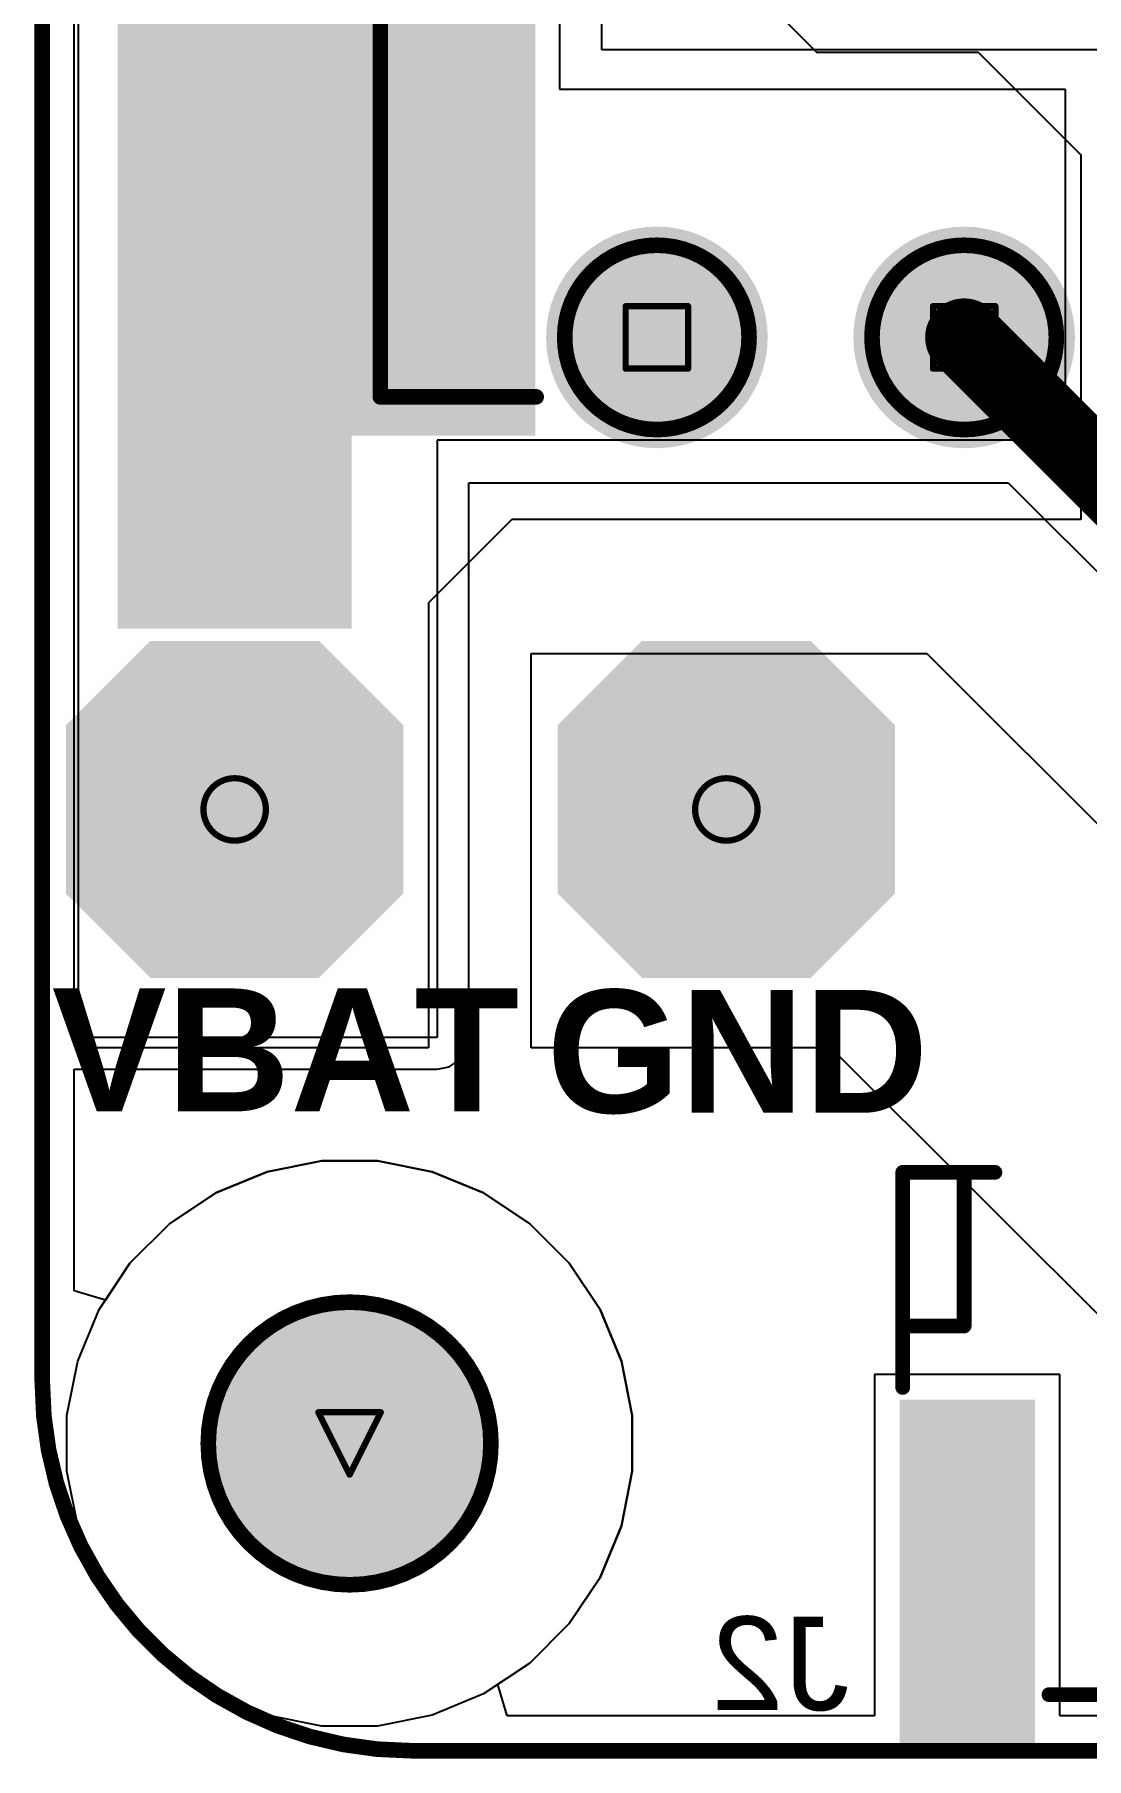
# Model space of a CAD drawing. Header units: inches. Extents: x -3 to 177, y -3 to 56.
# Drawn here: x -2.56 to 6, y -2.56 to 11.46 of the extents above; entities that cross this region are included whole.
import ezdxf

# ---------------------------------------------------------------- set-up
doc = ezdxf.new("R2010")
doc.units = ezdxf.units.IN
for name, color, linetype in [('Board Outline', 216, 'Continuous'), ('Bottom Layer', 5, 'Continuous'), ('Bottom Overlay', 54, 'Continuous'), ('Bottom Paste', 16, 'Continuous'), ('Bottom Solder', 6, 'Continuous'), ('Drill Drawing', 1, 'Continuous'), ('Multi-Layer', 9, 'Continuous'), ('Pad Holes', 156, 'Continuous'), ('Top Layer', 1, 'Continuous'), ('Top Overlay', 2, 'Continuous'), ('Top Solder', 216, 'Continuous')]:
    doc.layers.add(name, color=color, linetype=linetype)
doc.styles.add('Arial', font='', dxfattribs={"height": 0.2})
doc.styles.add('Arial_Bold', font='', dxfattribs={"height": 0.2})
doc.styles.get('Arial').set_extended_font_data('Arial')
doc.styles.get('Arial_Bold').set_extended_font_data('Arial', bold=True)

# ---------------------------------------------------------------- blocks, each defined once
blk = doc.blocks.new('W_______2_54_1_0_4')
at = {"layer": 'Bottom Layer'}
blk.add_hatch(color=5, dxfattribs=at).paths.add_polyline_path([(4.63499962, 0.770001), (3.36499962, 0.770001), (2.72999962, 0.135001), (2.72999962, -1.134999), (3.36499962, -1.769999), (4.63499962, -1.769999), (5.26999962, -1.134999), (5.26999962, 0.135001)])
at = {"layer": 'Bottom Solder'}
blk.add_hatch(color=6, dxfattribs=at).paths.add_polyline_path([(4.68579962, 0.871601), (3.31419962, 0.871601), (2.62839962, 0.185801), (2.62839962, -1.185799), (3.31419962, -1.871599), (4.68579962, -1.871599), (5.37159962, -1.185799), (5.37159962, 0.185801)])
at = {"layer": 'Multi-Layer'}
blk.add_hatch(color=9, dxfattribs=at).paths.add_polyline_path([(4.63499962, 0.770001), (3.36499962, 0.770001), (2.72999962, 0.135001), (2.72999962, -1.134999), (3.36499962, -1.769999), (4.63499962, -1.769999), (5.26999962, -1.134999), (5.26999962, 0.135001)])
at = {"layer": 'Pad Holes'}
h = blk.add_hatch(color=7, dxfattribs=at)
edge = h.paths.add_edge_path()
edge.add_arc((3.99999962, -0.499999), 0.508, 0, 360)
at = {"layer": 'Top Layer'}
blk.add_hatch(color=1, dxfattribs=at).paths.add_polyline_path([(4.63499962, 0.770001), (3.36499962, 0.770001), (2.72999962, 0.135001), (2.72999962, -1.134999), (3.36499962, -1.769999), (4.63499962, -1.769999), (5.26999962, -1.134999), (5.26999962, 0.135001)])
at = {"layer": 'Top Solder'}
blk.add_hatch(color=216, dxfattribs=at).paths.add_polyline_path([(4.68579962, 0.871601), (3.31419962, 0.871601), (2.62839962, 0.185801), (2.62839962, -1.185799), (3.31419962, -1.871599), (4.68579962, -1.871599), (5.37159962, -1.185799), (5.37159962, 0.185801)])
blk = doc.blocks.new('W_______2_54_1_0_5')
at = {"layer": 'Bottom Layer'}
blk.add_hatch(color=5, dxfattribs=at).paths.add_polyline_path([(0.635, 0.770001), (-0.635, 0.770001), (-1.27, 0.135001), (-1.27, -1.134999), (-0.635, -1.769999), (0.635, -1.769999), (1.27, -1.134999), (1.27, 0.135001)])
at = {"layer": 'Bottom Solder'}
blk.add_hatch(color=6, dxfattribs=at).paths.add_polyline_path([(0.6858, 0.871601), (-0.6858, 0.871601), (-1.3716, 0.185801), (-1.3716, -1.185799), (-0.6858, -1.871599), (0.6858, -1.871599), (1.3716, -1.185799), (1.3716, 0.185801)])
at = {"layer": 'Multi-Layer'}
blk.add_hatch(color=9, dxfattribs=at).paths.add_polyline_path([(0.635, 0.770001), (-0.635, 0.770001), (-1.27, 0.135001), (-1.27, -1.134999), (-0.635, -1.769999), (0.635, -1.769999), (1.27, -1.134999), (1.27, 0.135001)])
at = {"layer": 'Pad Holes'}
h = blk.add_hatch(color=7, dxfattribs=at)
edge = h.paths.add_edge_path()
edge.add_arc((0, -0.499999), 0.508, 0, 360)
at = {"layer": 'Top Layer'}
blk.add_hatch(color=1, dxfattribs=at).paths.add_polyline_path([(0.635, 0.770001), (-0.635, 0.770001), (-1.27, 0.135001), (-1.27, -1.134999), (-0.635, -1.769999), (0.635, -1.769999), (1.27, -1.134999), (1.27, 0.135001)])
at = {"layer": 'Top Solder'}
blk.add_hatch(color=216, dxfattribs=at).paths.add_polyline_path([(0.6858, 0.871601), (-0.6858, 0.871601), (-1.3716, 0.185801), (-1.3716, -1.185799), (-0.6858, -1.871599), (0.6858, -1.871599), (1.3716, -1.185799), (1.3716, 0.185801)])
blk = doc.blocks.new('SM06B_GHS_TB_LF__SN__B_10')
at = {"layer": 'Bottom Layer'}
for points in [[(-5.474589, 3.0989143), (-4.474590999999999, 3.0989143), (-4.474590999999999, 0.3989197), (-5.474589, 0.3989197)], [(4.474590999999999, 3.0994223), (5.474589, 3.0994223), (5.474589, 0.3994277), (4.474590999999999, 0.3994277)], [(-3.4254694, -0.8994266999999999), (-2.8254706, -0.8994266999999999), (-2.8254706, -2.5994233), (-3.4254694, -2.5994233)], [(-2.1755354, -0.8994266999999999), (-1.5755366, -0.8994266999999999), (-1.5755366, -2.5994233), (-2.1755354, -2.5994233)], [(-0.9253473999999999, -0.8994266999999999), (-0.3253486, -0.8994266999999999), (-0.3253486, -2.5994233), (-0.9253473999999999, -2.5994233)], [(0.3245866, -0.8994266999999999), (0.9245854, -0.8994266999999999), (0.9245854, -2.5994233), (0.3245866, -2.5994233)], [(1.5745206, -0.8994266999999999), (2.1745194, -0.8994266999999999), (2.1745194, -2.5994233), (1.5745206, -2.5994233)], [(2.8244546, -0.8994266999999999), (3.4244534, -0.8994266999999999), (3.4244534, -2.5994233), (2.8244546, -2.5994233)]]:
    blk.add_hatch(color=5, dxfattribs=at).paths.add_polyline_path(points)
at = {"layer": 'Bottom Paste'}
for points in [[(-5.474589, 3.0989143), (-4.474590999999999, 3.0989143), (-4.474590999999999, 0.3989197), (-5.474589, 0.3989197)], [(4.474590999999999, 3.0994223), (5.474589, 3.0994223), (5.474589, 0.3994277), (4.474590999999999, 0.3994277)], [(-3.4254694, -0.8994266999999999), (-2.8254706, -0.8994266999999999), (-2.8254706, -2.5994233), (-3.4254694, -2.5994233)], [(-2.1755354, -0.8994266999999999), (-1.5755366, -0.8994266999999999), (-1.5755366, -2.5994233), (-2.1755354, -2.5994233)], [(-0.9253473999999999, -0.8994266999999999), (-0.3253486, -0.8994266999999999), (-0.3253486, -2.5994233), (-0.9253473999999999, -2.5994233)], [(0.3245866, -0.8994266999999999), (0.9245854, -0.8994266999999999), (0.9245854, -2.5994233), (0.3245866, -2.5994233)], [(1.5745206, -0.8994266999999999), (2.1745194, -0.8994266999999999), (2.1745194, -2.5994233), (1.5745206, -2.5994233)], [(2.8244546, -0.8994266999999999), (3.4244534, -0.8994266999999999), (3.4244534, -2.5994233), (2.8244546, -2.5994233)]]:
    blk.add_hatch(color=16, dxfattribs=at).paths.add_polyline_path(points)
at = {"layer": 'Bottom Solder'}
for points in [[(-5.525389, 3.1497143), (-4.423791, 3.1497143), (-4.423791, 0.3481197), (-5.525389, 0.3481197)], [(4.423791, 3.1502223), (5.525389, 3.1502223), (5.525389, 0.3486277), (4.423791, 0.3486277)], [(-3.4762694, -0.8486267000000001), (-2.7746706, -0.8486267000000001), (-2.7746706, -2.6502233), (-3.4762694, -2.6502233)], [(-2.2263354, -0.8486267000000001), (-1.5247366, -0.8486267000000001), (-1.5247366, -2.6502233), (-2.2263354, -2.6502233)], [(-0.9761473999999999, -0.8486267000000001), (-0.2745486, -0.8486267000000001), (-0.2745486, -2.6502233), (-0.9761473999999999, -2.6502233)], [(0.2737866, -0.8486267000000001), (0.9753853999999998, -0.8486267000000001), (0.9753853999999998, -2.6502233), (0.2737866, -2.6502233)], [(1.5237206, -0.8486267000000001), (2.2253194, -0.8486267000000001), (2.2253194, -2.6502233), (1.5237206, -2.6502233)], [(2.7736546, -0.8486267000000001), (3.4752534, -0.8486267000000001), (3.4752534, -2.6502233), (2.7736546, -2.6502233)]]:
    blk.add_hatch(color=6, dxfattribs=at).paths.add_polyline_path(points)
at = {"layer": 'Bottom Overlay'}
for points in [[(-0.4500372, 2.7500072, 0.1199896, 0.1199896, 0), (-4.3100752, 2.7500072, 0.1199896, 0.1199896, 0)], [(4.3100244, 2.7500072, 0.1199896, 0.1199896, 0), (-0.4500372, 2.7500072, 0.1199896, 0.1199896, 0)], [(-5.5000144, 0.2499868, 0.1199896, 0.1199896, 0), (-5.500116, -1.499997, 0.1199896, 0.1199896, 0)], [(5.4999636, 0.2500122, 0.1199896, 0.1199896, 0), (5.4999636, -1.499997, 0.1199896, 0.1199896, 0)], [(-5.0000154, -0.2499868, 0.1199896, 0.1199896, 0), (-5.4635146, -0.2499868, 0.1199896, 0.1199896, 0)], [(-5.0000154, -0.2499868, 0.1199896, 0.1199896, 0), (-5.0000154, -1.499997, 0.1199896, 0.1199896, 0)], [(5.4999636, -0.2499868, 0.1199896, 0.1199896, 0), (4.999964599999999, -0.2499868, 0.1199896, 0.1199896, 0)], [(4.999964599999999, -0.2499868, 0.1199896, 0.1199896, 0), (4.999964599999999, -1.499997, 0.1199896, 0.1199896, 0)], [(-4.713478, -1.499997, 0.1199896, 0.1199896, 0), (-5.500116, -1.499997, 0.1199896, 0.1199896, 0)], [(5.4999636, -1.499997, 0.1199896, 0.1199896, 0), (4.7499524, -1.499997, 0.1199896, 0.1199896, 0)], [(-3.811269999999999, -1.978025, 0.254, 0.254, 0), (-3.811269999999999, -2.232025, 0.254, 0.254, 0)], [(-3.68427, -2.105025, 0.254, 0.254, 0), (-3.811269999999999, -1.978025, 0.254, 0.254, 0)], [(-3.68427, -2.105025, 0.254, 0.254, 0), (-3.811269999999999, -2.232025, 0.254, 0.254, 0)]]:
    blk.add_lwpolyline(points, format="xyseb", dxfattribs=at)
for points in [[(-4.340072599999999, 2.7500072, 0.05999479999999999, 0.05999479999999999, 1), (-4.2800778, 2.7500072, 0.05999479999999999, 0.05999479999999999, 1)], [(-0.4800346, 2.7500072, 0.05999479999999999, 0.05999479999999999, 1), (-0.4200398, 2.7500072, 0.05999479999999999, 0.05999479999999999, 1)], [(-0.4800346, 2.7500072, 0.05999479999999999, 0.05999479999999999, 1), (-0.4200398, 2.7500072, 0.05999479999999999, 0.05999479999999999, 1)], [(4.280027, 2.7500072, 0.05999479999999999, 0.05999479999999999, 1), (4.3400218, 2.7500072, 0.05999479999999999, 0.05999479999999999, 1)], [(-5.5300118, 0.2499868, 0.05999479999999999, 0.05999479999999999, 1), (-5.470016999999999, 0.2499868, 0.05999479999999999, 0.05999479999999999, 1)], [(5.469966199999999, 0.2500122, 0.05999479999999999, 0.05999479999999999, 1), (5.529960999999999, 0.2500122, 0.05999479999999999, 0.05999479999999999, 1)], [(-5.493512, -0.2499868, 0.05999479999999999, 0.05999479999999999, 1), (-5.4335172, -0.2499868, 0.05999479999999999, 0.05999479999999999, 1)], [(-5.0300128, -0.2499868, 0.05999479999999999, 0.05999479999999999, 1), (-4.970018, -0.2499868, 0.05999479999999999, 0.05999479999999999, 1)], [(-5.0300128, -0.2499868, 0.05999479999999999, 0.05999479999999999, 1), (-4.970018, -0.2499868, 0.05999479999999999, 0.05999479999999999, 1)], [(4.9699672, -0.2499868, 0.05999479999999999, 0.05999479999999999, 1), (5.029962, -0.2499868, 0.05999479999999999, 0.05999479999999999, 1)], [(4.9699672, -0.2499868, 0.05999479999999999, 0.05999479999999999, 1), (5.029962, -0.2499868, 0.05999479999999999, 0.05999479999999999, 1)], [(5.469966199999999, -0.2499868, 0.05999479999999999, 0.05999479999999999, 1), (5.529960999999999, -0.2499868, 0.05999479999999999, 0.05999479999999999, 1)], [(-5.530113399999999, -1.499997, 0.05999479999999999, 0.05999479999999999, 1), (-5.470118599999999, -1.499997, 0.05999479999999999, 0.05999479999999999, 1)], [(-5.530113399999999, -1.499997, 0.05999479999999999, 0.05999479999999999, 1), (-5.470118599999999, -1.499997, 0.05999479999999999, 0.05999479999999999, 1)], [(-5.0300128, -1.499997, 0.05999479999999999, 0.05999479999999999, 1), (-4.970018, -1.499997, 0.05999479999999999, 0.05999479999999999, 1)], [(-4.743475399999999, -1.499997, 0.05999479999999999, 0.05999479999999999, 1), (-4.683480599999999, -1.499997, 0.05999479999999999, 0.05999479999999999, 1)], [(4.719955, -1.499997, 0.05999479999999999, 0.05999479999999999, 1), (4.7799498, -1.499997, 0.05999479999999999, 0.05999479999999999, 1)], [(4.9699672, -1.499997, 0.05999479999999999, 0.05999479999999999, 1), (5.029962, -1.499997, 0.05999479999999999, 0.05999479999999999, 1)], [(5.469966199999999, -1.499997, 0.05999479999999999, 0.05999479999999999, 1), (5.529960999999999, -1.499997, 0.05999479999999999, 0.05999479999999999, 1)], [(5.469966199999999, -1.499997, 0.05999479999999999, 0.05999479999999999, 1), (5.529960999999999, -1.499997, 0.05999479999999999, 0.05999479999999999, 1)], [(-3.874769999999999, -1.978025, 0.127, 0.127, 1), (-3.74777, -1.978025, 0.127, 0.127, 1)], [(-3.874769999999999, -1.978025, 0.127, 0.127, 1), (-3.74777, -1.978025, 0.127, 0.127, 1)], [(-3.74777, -2.105025, 0.127, 0.127, 1), (-3.62077, -2.105025, 0.127, 0.127, 1)], [(-3.74777, -2.105025, 0.127, 0.127, 1), (-3.62077, -2.105025, 0.127, 0.127, 1)], [(-3.874769999999999, -2.232025, 0.127, 0.127, 1), (-3.74777, -2.232025, 0.127, 0.127, 1)], [(-3.874769999999999, -2.232025, 0.127, 0.127, 1), (-3.74777, -2.232025, 0.127, 0.127, 1)]]:
    blk.add_lwpolyline(points, format="xyseb", close=True, dxfattribs=at)
blk = doc.blocks.new('B01_A_7P_R4_MALE_B_20')
at = {"layer": 'Bottom Layer'}
h = blk.add_hatch(color=5, dxfattribs=at)
edge = h.paths.add_edge_path()
edge.add_arc((-7.50000024, 0), 0.7999984, 0, 360)
h = blk.add_hatch(color=5, dxfattribs=at)
edge = h.paths.add_edge_path()
edge.add_arc((-5.00000016, 0), 0.7999984, 0, 360)
at = {"layer": 'Bottom Solder'}
h = blk.add_hatch(color=6, dxfattribs=at)
edge = h.paths.add_edge_path()
edge.add_arc((-7.50000024, 0), 0.9015983999999999, 0, 360)
h = blk.add_hatch(color=6, dxfattribs=at)
edge = h.paths.add_edge_path()
edge.add_arc((-5.00000016, 0), 0.9015983999999999, 0, 360)
at = {"layer": 'Multi-Layer'}
h = blk.add_hatch(color=9, dxfattribs=at)
edge = h.paths.add_edge_path()
edge.add_arc((-7.50000024, 0), 0.7999984, 0, 360)
h = blk.add_hatch(color=9, dxfattribs=at)
edge = h.paths.add_edge_path()
edge.add_arc((-5.00000016, 0), 0.7999984, 0, 360)
at = {"layer": 'Pad Holes'}
h = blk.add_hatch(color=7, dxfattribs=at)
edge = h.paths.add_edge_path()
edge.add_arc((-7.50000024, 0), 0.499999, 0, 360)
h = blk.add_hatch(color=7, dxfattribs=at)
edge = h.paths.add_edge_path()
edge.add_arc((-5.00000016, 0), 0.499999, 0, 360)
at = {"layer": 'Top Layer'}
h = blk.add_hatch(color=1, dxfattribs=at)
edge = h.paths.add_edge_path()
edge.add_arc((-7.50000024, 0), 0.7999984, 0, 360)
h = blk.add_hatch(color=1, dxfattribs=at)
edge = h.paths.add_edge_path()
edge.add_arc((-5.00000016, 0), 0.7999984, 0, 360)
at = {"layer": 'Top Solder'}
h = blk.add_hatch(color=216, dxfattribs=at)
edge = h.paths.add_edge_path()
edge.add_arc((-7.50000024, 0), 0.9015983999999999, 0, 360)
h = blk.add_hatch(color=216, dxfattribs=at)
edge = h.paths.add_edge_path()
edge.add_arc((-5.00000016, 0), 0.9015983999999999, 0, 360)
at = {"layer": 'Bottom Overlay'}
for points in [[(-9.750000819999999, -0.48399954, 0.127, 0.127, 0), (-9.750000819999999, 2.711201079999999, 0.127, 0.127, 0)], [(-9.750000819999999, -0.48399954, 0.127, 0.127, 0), (-8.48220046, -0.48399954, 0.127, 0.127, 0)]]:
    blk.add_lwpolyline(points, format="xyseb", dxfattribs=at)
for points in [[(-9.78175082, -0.48399954, 0.0635, 0.0635, 1), (-9.71825082, -0.48399954, 0.0635, 0.0635, 1)], [(-9.78175082, -0.48399954, 0.0635, 0.0635, 1), (-9.71825082, -0.48399954, 0.0635, 0.0635, 1)], [(-8.51395046, -0.48399954, 0.0635, 0.0635, 1), (-8.45045046, -0.48399954, 0.0635, 0.0635, 1)]]:
    blk.add_lwpolyline(points, format="xyseb", close=True, dxfattribs=at)

msp = doc.modelspace()

# ---------------------------------------------------------------- hatches: boundary and pattern name
at = {"layer": 'Bottom Solder'}
h = msp.add_hatch(color=6, dxfattribs=at)
edge = h.paths.add_edge_path()
edge.add_arc((0, 0), 0.1016, 0, 360)
at = {"layer": 'Pad Holes'}
h = msp.add_hatch(color=7, dxfattribs=at)
edge = h.paths.add_edge_path()
edge.add_arc((0, 0), 1.15000024, 0, 360)
at = {"layer": 'Top Solder'}
for points in [[(-1.88750448, 8.199998840000001), (1.51189944, 8.199998840000001), (1.51189944, 13.29020964), (-1.88750448, 13.29020964)], [(-1.88750448, 6.6294), (0.01749552, 6.6294), (0.01749552, 9.80000072), (-1.88750448, 9.80000072)]]:
    msp.add_hatch(color=216, dxfattribs=at).paths.add_polyline_path(points)
h = msp.add_hatch(color=216, dxfattribs=at)
edge = h.paths.add_edge_path()
edge.add_arc((0, 0), 0.1016, 0, 360)

# ---------------------------------------------------------------- linework, layer by layer
at = {"layer": 'Board Outline'}
for points in [[(-2.50000008, 0.50000154, 0.127, 0.127, 0), (-2.50000008, 19.50000164, 0.127, 0.127, 0)], [(0.50000154, -2.50000008, 0.127, 0.127, -0.4142135623730957), (-2.50000008, 0.50000154, 0.127, 0.127, 0)], [(0.50000154, -2.50000008, 0.127, 0.127, 0), (19.4999991, -2.50000008, 0.127, 0.127, 0)]]:
    msp.add_lwpolyline(points, format="xyseb", dxfattribs=at)
for points in [[(3.25000112, 8.99999978, 0.127, 0.127, 1), (1.74999904, 8.99999978, 0.127, 0.127, 1)], [(5.7500012, 8.99999978, 0.127, 0.127, 1), (4.24999912, 8.99999978, 0.127, 0.127, 1)], [(1.71824904, 8.99999978, 0.0635, 0.0635, 1), (1.78174904, 8.99999978, 0.0635, 0.0635, 1)], [(3.21825112, 8.99999978, 0.0635, 0.0635, 1), (3.28175112, 8.99999978, 0.0635, 0.0635, 1)], [(4.218249119999999, 8.99999978, 0.0635, 0.0635, 1), (4.28174912, 8.99999978, 0.0635, 0.0635, 1)], [(5.718251199999999, 8.99999978, 0.0635, 0.0635, 1), (5.7817512, 8.99999978, 0.0635, 0.0635, 1)], [(1.15000024, 0, 0.127, 0.127, 1), (-1.15000024, 0, 0.127, 0.127, 1)], [(-2.53175008, 0.50000154, 0.0635, 0.0635, 1), (-2.46825008, 0.50000154, 0.0635, 0.0635, 1)], [(-2.53175008, 0.50000154, 0.0635, 0.0635, 1), (-2.46825008, 0.50000154, 0.0635, 0.0635, 1)], [(-1.18175024, 0, 0.0635, 0.0635, 1), (-1.11825024, 0, 0.0635, 0.0635, 1)], [(1.11825024, 0, 0.0635, 0.0635, 1), (1.18175024, 0, 0.0635, 0.0635, 1)], [(0.46825154, -2.50000008, 0.0635, 0.0635, 1), (0.53175154, -2.50000008, 0.0635, 0.0635, 1)], [(0.46825154, -2.50000008, 0.0635, 0.0635, 1), (0.53175154, -2.50000008, 0.0635, 0.0635, 1)]]:
    msp.add_lwpolyline(points, format="xyseb", close=True, dxfattribs=at)
at = {"layer": 'Bottom Layer'}
for p, q in [((-2.24103692, 3.304192019999999), (-2.24103692, 19.4999991)), ((1.70659552, 16.60639554), (1.70659552, 11.019282)), ((2.0518628, 11.33943122), (2.0518628, 16.30159554)), ((6.22779552, 11.33943122), (2.0518628, 11.33943122)), ((1.70659552, 11.019282), (5.821395519999999, 11.019282)), ((5.821395519999999, 11.019282), (5.821395519999999, 8.16270402)), ((5.821395519999999, 8.16270402), (0.7111999999999999, 8.16270402)), ((0.7111999999999999, 8.16270402), (0.7111999999999999, 3.30510134)), ((0.9701758599999999, 3.30510134), (0.9701758599999999, 7.817995539999999)), ((0.9701758599999999, 7.817995539999999), (5.3579395, 7.817995539999999)), ((5.3579395, 7.817995539999999), (6.29276872, 6.883166319999999)), ((0.70900544, 3.304192019999999), (-2.24103692, 3.304192019999999)), ((0.7111999999999999, 3.30510134), (0.70900544, 3.304192019999999)), ((0.9504756199999999, 3.20602356), (0.9611309199999999, 3.25963026)), ((0.9611309199999999, 3.25963026), (0.9701758599999999, 3.30510134)), ((0.81033366, 3.06585112), (0.8497823999999999, 3.09221632)), ((0.8497823999999999, 3.09221632), (0.89432384, 3.1219775)), ((0.89432384, 3.1219775), (0.89433146, 3.121990199999999)), ((0.89433146, 3.121990199999999), (0.89434416, 3.12199782)), ((0.89434416, 3.12199782), (0.92411804, 3.1665672)), ((0.92411804, 3.1665672), (0.95046292, 3.20599562)), ((0.95046292, 3.20599562), (0.9504654599999999, 3.20600832)), ((0.9504654599999999, 3.20600832), (0.9504756199999999, 3.20602356)), ((-2.24103692, 1.24313188), (-2.24103692, 3.04521616)), ((-2.24103692, 3.04521616), (0.70900544, 3.04521616)), ((0.70900544, 3.04521616), (0.70902068, 3.0452187)), ((0.70902068, 3.0452187), (0.7090359199999999, 3.04521616)), ((0.7090359199999999, 3.04521616), (0.75453494, 3.05427126)), ((0.75453494, 3.05427126), (0.8081111599999999, 3.0649291)), ((0.8081111599999999, 3.0649291), (0.8081263999999999, 3.06493926)), ((0.8081263999999999, 3.06493926), (0.8081390999999999, 3.0649418)), ((0.8081390999999999, 3.0649418), (0.81033366, 3.06585112)), ((-0.67088766, 2.21161102), (-0.22653244, 2.30000048)), ((-0.22653244, 2.30000048), (-0.67088766, 2.21161102)), ((-0.22653244, 2.30000048), (0, 2.30000048)), ((0.2265299, 2.30000048), (-0.22653244, 2.30000048)), ((0, 2.30000048), (0.2265299, 2.30000048)), ((0.2265299, 2.30000048), (0.67088512, 2.21161102)), ((0.67088512, 2.21161102), (0.2265299, 2.30000048)), ((-1.08945934, 2.03823316), (-0.67088766, 2.21161102)), ((-0.67088766, 2.21161102), (-1.08945934, 2.03823316)), ((0.67088512, 2.21161102), (1.0894568, 2.03823316)), ((1.0894568, 2.03823316), (0.67088512, 2.21161102)), ((-1.46616674, 1.78652678), (-1.08945934, 2.03823316)), ((-1.08945934, 2.03823316), (-1.46616674, 1.78652678)), ((1.0894568, 2.03823316), (1.4661642, 1.78652678)), ((1.4661642, 1.78652678), (1.0894568, 2.03823316)), ((-1.78652932, 1.4661642), (-1.46616674, 1.78652678)), ((-1.46616674, 1.78652678), (-1.78652932, 1.4661642)), ((1.4661642, 1.78652678), (1.78652678, 1.4661642)), ((1.78652678, 1.4661642), (1.4661642, 1.78652678)), ((-2.0382357, 1.0894568), (-1.78652932, 1.4661642)), ((-1.78652932, 1.4661642), (-1.98703692, 1.16608352)), ((1.78652678, 1.4661642), (2.03823316, 1.0894568)), ((2.03823316, 1.0894568), (1.78652678, 1.4661642)), ((-1.98703692, 1.16608352), (-2.24103692, 1.24313188)), ((-2.21161356, 0.67088512), (-2.0382357, 1.0894568)), ((2.03823316, 1.0894568), (2.21161102, 0.67088512)), ((2.21161102, 0.67088512), (2.03823316, 1.0894568)), ((-2.30000048, 0.2265299), (-2.21161356, 0.67088512)), ((2.21161102, 0.67088512), (2.30000048, 0.2265299)), ((2.30000048, 0.2265299), (2.21161102, 0.67088512)), ((5.779328039999999, 0.56056784), (4.27133004, 0.56056784)), ((4.27133004, 0.56056784), (4.27133004, -2.21500446)), ((5.779328039999999, -2.21500446), (5.779328039999999, 0.56056784)), ((-2.30000048, 0), (-2.30000048, 0.2265299)), ((2.30000048, 0.2265299), (2.30000048, 0)), ((2.30000048, -0.22653244), (2.30000048, 0.2265299)), ((-2.30000048, -0.22653244), (-2.30000048, 0)), ((2.30000048, 0), (2.30000048, -0.22653244)), ((-2.21161356, -0.67088766), (-2.30000048, -0.22653244)), ((2.30000048, -0.22653244), (2.21161102, -0.67088766)), ((2.21161102, -0.67088766), (2.30000048, -0.22653244)), ((-2.0382357, -1.08945934), (-2.21161356, -0.67088766)), ((2.21161102, -0.67088766), (2.03823316, -1.08945934)), ((2.03823316, -1.08945934), (2.21161102, -0.67088766)), ((-1.78652932, -1.46616674), (-2.0382357, -1.08945934)), ((2.03823316, -1.08945934), (1.78652678, -1.46616674)), ((1.78652678, -1.46616674), (2.03823316, -1.08945934)), ((-1.46616674, -1.78652932), (-1.78652932, -1.46616674)), ((1.78652678, -1.46616674), (1.4661642, -1.78652932)), ((1.4661642, -1.78652932), (1.78652678, -1.46616674)), ((-1.08945934, -2.0382357), (-1.46616674, -1.78652932)), ((1.4661642, -1.78652932), (1.0894568, -2.0382357)), ((1.20504458, -1.96100446), (1.4661642, -1.78652932)), ((1.28209294, -2.21500446), (1.20504458, -1.96100446)), ((-0.67088766, -2.21161356), (-1.08945934, -2.0382357)), ((1.0894568, -2.0382357), (0.67088512, -2.21161356)), ((-0.22653244, -2.30000048), (-0.67088766, -2.21161356)), ((0.67088512, -2.21161356), (0.2265299, -2.30000048)), ((4.27133004, -2.21500446), (1.28209294, -2.21500446)), ((14.22051004, -2.21500446), (5.779328039999999, -2.21500446)), ((0, -2.30000048), (-0.22653244, -2.30000048)), ((0, -2.30000048), (0, -2.30000048)), ((0.2265299, -2.30000048), (0, -2.30000048))]:
    msp.add_line(p, q, dxfattribs=at)
for points in [[(4.99999508, 8.999997239999999, 0.635, 0.635, 0), (4.99999508, 8.99999978, 0.635, 0.635, 0)], [(4.99999508, 8.999997239999999, 0.635, 0.635, 0), (6.875465039999999, 7.12452728, 0.635, 0.635, 0)]]:
    msp.add_lwpolyline(points, format="xyseb", dxfattribs=at)
for points in [[(4.841245079999999, 8.99999978, 0.3175, 0.3175, 1), (5.15874508, 8.99999978, 0.3175, 0.3175, 1)], [(4.841245079999999, 8.999997239999999, 0.3175, 0.3175, 1), (5.15874508, 8.999997239999999, 0.3175, 0.3175, 1)], [(4.841245079999999, 8.999997239999999, 0.3175, 0.3175, 1), (5.15874508, 8.999997239999999, 0.3175, 0.3175, 1)]]:
    msp.add_lwpolyline(points, format="xyseb", close=True, dxfattribs=at)
at = {"layer": 'Drill Drawing'}
for points in [[(2.245995, 9.25399978, 0.0508, 0.0508, 0), (2.753995, 9.25399978, 0.0508, 0.0508, 0)], [(2.245995, 8.74599978, 0.0508, 0.0508, 0), (2.245995, 9.25399978, 0.0508, 0.0508, 0)], [(2.753995, 8.74599978, 0.0508, 0.0508, 0), (2.753995, 9.25399978, 0.0508, 0.0508, 0)], [(4.745995079999999, 9.25399978, 0.0508, 0.0508, 0), (5.25399508, 9.25399978, 0.0508, 0.0508, 0)], [(4.745995079999999, 8.74599978, 0.0508, 0.0508, 0), (4.745995079999999, 9.25399978, 0.0508, 0.0508, 0)], [(5.25399508, 8.74599978, 0.0508, 0.0508, 0), (5.25399508, 9.25399978, 0.0508, 0.0508, 0)], [(2.245995, 8.74599978, 0.0508, 0.0508, 0), (2.753995, 8.74599978, 0.0508, 0.0508, 0)], [(4.745995079999999, 8.74599978, 0.0508, 0.0508, 0), (5.25399508, 8.74599978, 0.0508, 0.0508, 0)], [(-0.254, 0.254, 0.0508, 0.0508, 0), (0.254, 0.254, 0.0508, 0.0508, 0)], [(-0.254, 0.254, 0.0508, 0.0508, 0), (0, -0.254, 0.0508, 0.0508, 0)], [(0, -0.254, 0.0508, 0.0508, 0), (0.254, 0.254, 0.0508, 0.0508, 0)]]:
    msp.add_lwpolyline(points, format="xyseb", dxfattribs=at)
for points in [[(2.233295, 9.25399978, 0.0254, 0.0254, 1), (2.258695, 9.25399978, 0.0254, 0.0254, 1)], [(2.233295, 9.25399978, 0.0254, 0.0254, 1), (2.258695, 9.25399978, 0.0254, 0.0254, 1)], [(2.741295, 9.25399978, 0.0254, 0.0254, 1), (2.766695, 9.25399978, 0.0254, 0.0254, 1)], [(2.741295, 9.25399978, 0.0254, 0.0254, 1), (2.766695, 9.25399978, 0.0254, 0.0254, 1)], [(4.73329508, 9.25399978, 0.0254, 0.0254, 1), (4.75869508, 9.25399978, 0.0254, 0.0254, 1)], [(4.73329508, 9.25399978, 0.0254, 0.0254, 1), (4.75869508, 9.25399978, 0.0254, 0.0254, 1)], [(5.24129508, 9.25399978, 0.0254, 0.0254, 1), (5.26669508, 9.25399978, 0.0254, 0.0254, 1)], [(5.24129508, 9.25399978, 0.0254, 0.0254, 1), (5.26669508, 9.25399978, 0.0254, 0.0254, 1)], [(2.233295, 8.74599978, 0.0254, 0.0254, 1), (2.258695, 8.74599978, 0.0254, 0.0254, 1)], [(2.233295, 8.74599978, 0.0254, 0.0254, 1), (2.258695, 8.74599978, 0.0254, 0.0254, 1)], [(2.741295, 8.74599978, 0.0254, 0.0254, 1), (2.766695, 8.74599978, 0.0254, 0.0254, 1)], [(2.741295, 8.74599978, 0.0254, 0.0254, 1), (2.766695, 8.74599978, 0.0254, 0.0254, 1)], [(4.73329508, 8.74599978, 0.0254, 0.0254, 1), (4.75869508, 8.74599978, 0.0254, 0.0254, 1)], [(4.73329508, 8.74599978, 0.0254, 0.0254, 1), (4.75869508, 8.74599978, 0.0254, 0.0254, 1)], [(5.24129508, 8.74599978, 0.0254, 0.0254, 1), (5.26669508, 8.74599978, 0.0254, 0.0254, 1)], [(5.24129508, 8.74599978, 0.0254, 0.0254, 1), (5.26669508, 8.74599978, 0.0254, 0.0254, 1)], [(-0.68100448, 5.15899654, 0.0508, 0.0508, 1), (-1.18900448, 5.15899654, 0.0508, 0.0508, 1)], [(3.31899514, 5.15899654, 0.0508, 0.0508, 1), (2.81099514, 5.15899654, 0.0508, 0.0508, 1)], [(-1.20170448, 5.15899654, 0.0254, 0.0254, 1), (-1.17630448, 5.15899654, 0.0254, 0.0254, 1)], [(-0.69370448, 5.15899654, 0.0254, 0.0254, 1), (-0.66830448, 5.15899654, 0.0254, 0.0254, 1)], [(2.79829514, 5.15899654, 0.0254, 0.0254, 1), (2.82369514, 5.15899654, 0.0254, 0.0254, 1)], [(3.30629514, 5.15899654, 0.0254, 0.0254, 1), (3.33169514, 5.15899654, 0.0254, 0.0254, 1)], [(-0.2667, 0.254, 0.0254, 0.0254, 1), (-0.2413, 0.254, 0.0254, 0.0254, 1)], [(-0.2667, 0.254, 0.0254, 0.0254, 1), (-0.2413, 0.254, 0.0254, 0.0254, 1)], [(0.2413, 0.254, 0.0254, 0.0254, 1), (0.2667, 0.254, 0.0254, 0.0254, 1)], [(0.2413, 0.254, 0.0254, 0.0254, 1), (0.2667, 0.254, 0.0254, 0.0254, 1)], [(-0.0127, -0.254, 0.0254, 0.0254, 1), (0.0127, -0.254, 0.0254, 0.0254, 1)], [(-0.0127, -0.254, 0.0254, 0.0254, 1), (0.0127, -0.254, 0.0254, 0.0254, 1)]]:
    msp.add_lwpolyline(points, format="xyseb", close=True, dxfattribs=at)
at = {"layer": 'Top Layer'}
for p, q in [((-2.20500448, 3.22059554), (-2.20500448, 13.5382)), ((1.58209488, 13.5382), (3.79927104, 11.32101876)), ((3.79927104, 11.32101876), (5.11277616, 11.3210213)), ((5.11277616, 11.3210213), (5.94839552, 10.48540448)), ((5.94839552, 10.48540448), (5.94839552, 7.518399999999999)), ((1.3208, 7.518399999999999), (0.6431889599999999, 6.84078896)), ((5.94839552, 7.518399999999999), (1.3208, 7.518399999999999)), ((0.6431889599999999, 6.84078896), (0.6431889599999999, 3.22059554)), ((1.47799552, 3.22059554), (1.47799552, 6.428993999999999)), ((1.47799552, 6.428993999999999), (4.69579452, 6.428993999999999)), ((4.69579452, 6.428993999999999), (7.904195519999999, 3.22059554)), ((0.6431889599999999, 3.22059554), (-2.20500448, 3.22059554)), ((3.91639552, 3.22059554), (1.47799552, 3.22059554)), ((6.405595519999999, 0.73139554), (3.91639552, 3.22059554))]:
    msp.add_line(p, q, dxfattribs=at)

# ---------------------------------------------------------------- block references
for name, p in [('B01_A_7P_R4_MALE_B_20', (9.99999524, 8.99999978)), ('W_______2_54_1_0_5', (-0.93500448, 5.658995539999999)), ('W_______2_54_1_0_4', (-0.93500448, 5.658995539999999))]:
    msp.add_blockref(name, p)
at = {"rotation": 180}
msp.add_blockref('SM06B_GHS_TB_LF__SN__B_10', (9.999919039999998, 0.70599554), dxfattribs=at)

# ---------------------------------------------------------------- texts
at = {"layer": 'Bottom Overlay', "style": 'Arial', "text_generation_flag": 2}
msp.add_text('J2', height=0.7619999999999999, dxfattribs=at).set_placement((4.06580594, -2.1699728))
at = {"layer": 'Top Overlay', "style": 'Arial_Bold'}
for s, p in [('VBAT', (-2.42187984, 2.70270224)), ('GND', (1.60349692, 2.69078456))]:
    msp.add_text(s, height=1.00000054, dxfattribs=at).set_placement(p)

doc.saveas('drawing.dxf')
